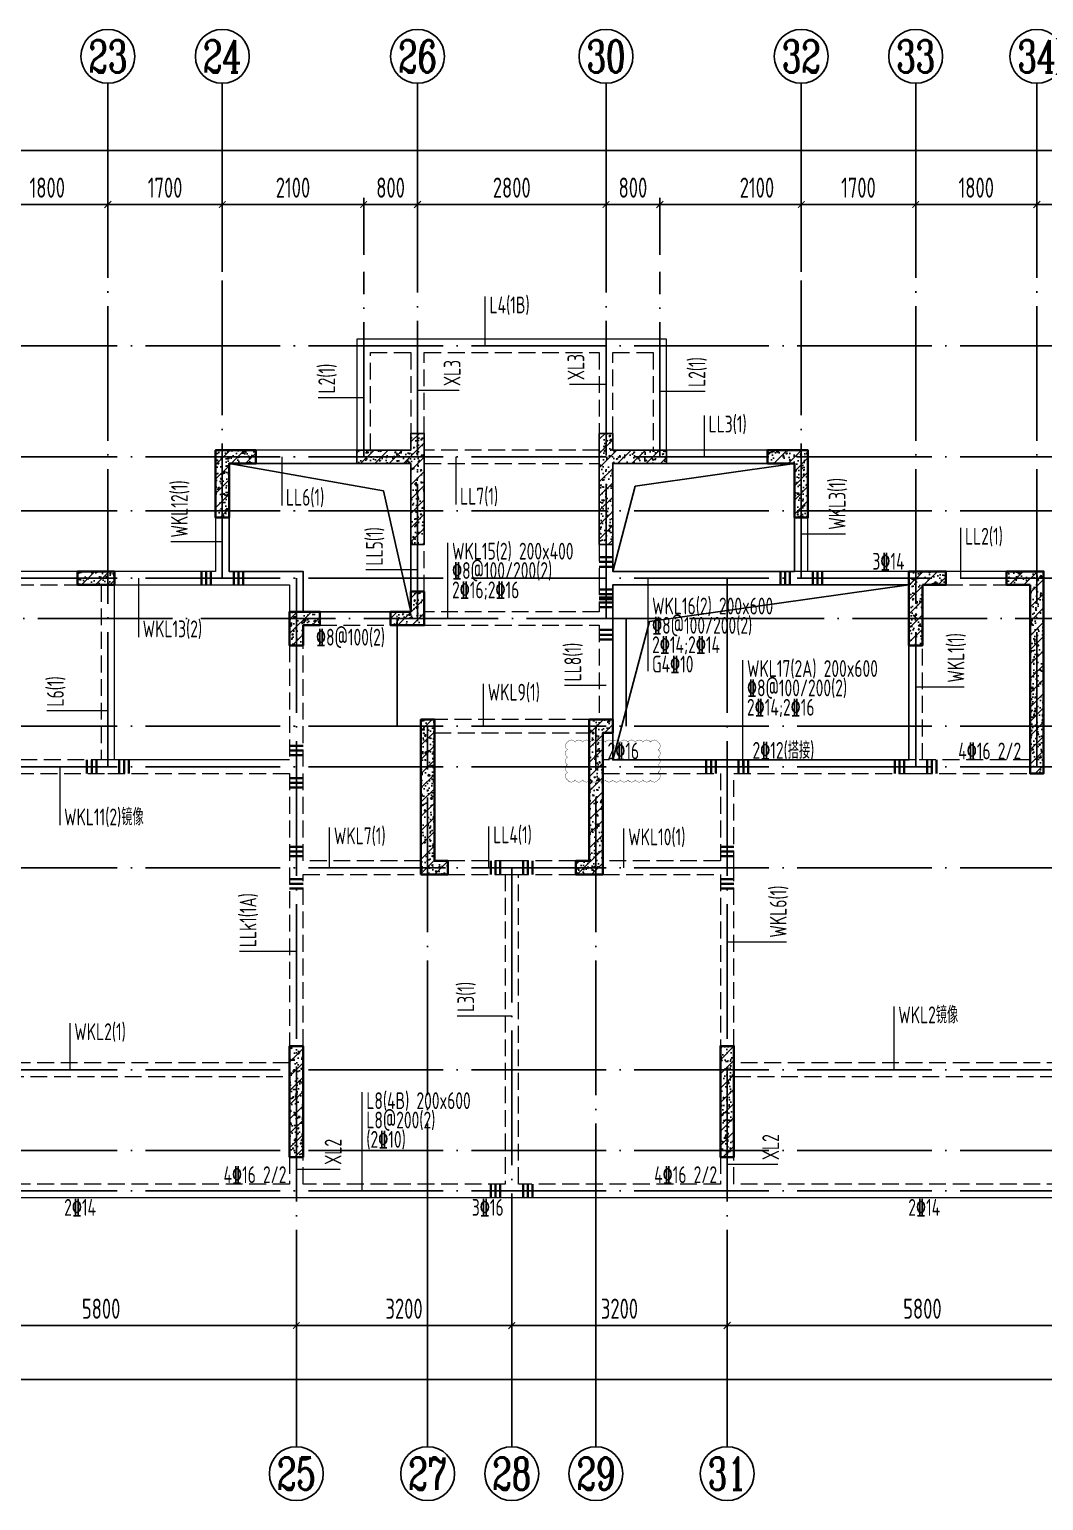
# Model space of a CAD drawing. Extents: x -1058961 to 23600, y -449123 to 2751847.
# Drawn here: x -185282 to -170217, y -331069 to -309219 of the extents above; entities that cross this region are included whole.
import ezdxf
from ezdxf.enums import TextEntityAlignment as Align

# ---------------------------------------------------------------- set-up
doc = ezdxf.new("R2010")
doc.units = 0
doc.header["$LTSCALE"] = 1000
for name, pattern in [('__DASH', [0.35, 0.25, -0.1]), ('DASH', [0.35, 0.25, -0.1]), ('DOTE', [2.42, 2, -0.2, 0.02, -0.2])]:
    doc.linetypes.add(name, pattern=pattern)
doc.layers.get('0').update_dxf_attribs({"linetype": 'CONTINUOUS'})
doc.layers.get('DEFPOINTS').update_dxf_attribs({"linetype": 'CONTINUOUS'})
for name, color, linetype in [('A-AXIS', 1, 'CONTINUOUS'), ('A-DOTE', 10, 'DOTE'), ('AXIS_NUM', 7, 'CONTINUOUS'), ('S-D洞口', 4, 'CONTINUOUS'), ('S-L主梁线', 4, 'DASH'), ('S-L梁编号', 6, 'CONTINUOUS'), ('S-L梁配筋', 7, 'CONTINUOUS'), ('S-Q墙填充', 252, 'CONTINUOUS'), ('S-Q墙实线', 6, 'CONTINUOUS'), ('S-Y一般标注', 3, 'CONTINUOUS'), ('S-Z柱填充', 252, 'CONTINUOUS'), ('S-Z柱实线', 6, 'CONTINUOUS')]:
    doc.layers.add(name, color=color, linetype=linetype)
doc.layers.add('审图修改', color=2, linetype='CONTINUOUS', plot=False)
doc.layers.add('梁附加箍筋', color=1, linetype='CONTINUOUS', lineweight=35)
doc.styles.add('TSSD_Axis', font='complex.shx', dxfattribs={"width": 0.7, "bigfont": 'hztxt.shx'})
doc.styles.add('TSSD_DIMENSION', font='Tssdeng.shx', dxfattribs={"width": 0.7, "bigfont": 'tssdchn.shx'})
doc.styles.add('TSSD_REIN', font='tssdeng.shx', dxfattribs={"width": 0.7, "height": 300, "bigfont": 'tssdchn.shx'})
doc.dimstyles.new('TSSD_100_100', dxfattribs={"dimtxt": 300, "dimasz": 100, "dimexe": 100, "dimexo": 250, "dimgap": 100, "dimtad": 1, "dimdec": 0, "dimzin": 0, "dimdsep": 46, "dimtxsty": 'TSSD_DIMENSION', "dimblk": 'ARCHTICK', "dimcen": 0, "dimdle": 100, "dimclrt": 7, "dimadec": 0, "dimazin": 0, "dimtfac": 1, "dimtdec": 0, "dimtix": 1, "dimtmove": 2, "dimatfit": 3, "dimldrblk": 'ARCHTICK', "dimfxl": 0, "dimtolj": 1, "dimtzin": 0, "dimarcsym": 0})
pattern_1 = [(50, (79242.38, 113232.59), (215.17805, -18.82564), [22.5, -247.5]), (355, (79242.38, 113232.6), (-41.6254, 225.6576), [18, -198]), (100.4514, (79260.31, 113231.02), (173.5528, 206.83186), [19.12206, -210.3426]), (46.1842, (79242.38, 113292.6), (320.1723, -49.6557), [33.75, -371.25]), (96.6356, (79269.06, 113288.45), (280.3988, 292.2354), [28.683, -315.5139]), (351.1842, (79242.38, 113292.6), (280.3986, 292.2356), [27, -297]), (21, (79272.38, 113277.59), (179.0721, -120.78567), [22.5, -247.5]), (326, (79272.38, 113277.6), (72.9946, 217.545), [18, -198]), (71.4514, (79287.3, 113267.52), (252.0668, 96.75915), [19.12206, -210.3426]), (37.5, (79242.38, 113232.59), (3.64796, 99.86816), [0, -195.6, 0, -201, 0, -198.75]), (7.5, (79242.38, 113232.59), (78.92086, 118.32351), [0, -114.6, 0, -191.1, 0, -75.75]), (327.5, (79175.48, 113232.59), (160.14673, -6.76646), [0, -75, 0, -234, 0, -310.5]), (317.5, (79145.48, 113232.59), (174.95585, 30.0315), [0, -97.5, 0, -155.4, 0, -220.5]), (45, (79242.38, 113232.59), (-106.066, 106.066), [])]
pattern_2 = [(50, (73980.54, 281268.66), (215.17805, -18.82564), [22.5, -247.5]), (355, (73980.54, 281268.66), (-41.6254, 225.65764), [18, -198]), (100.4514, (73998.48, 281267.1), (173.55281, 206.83186), [19.12206, -210.34263]), (46.1842, (73980.54, 281328.66), (320.1723, -49.6557), [33.75, -371.25]), (96.6356, (74007.23, 281324.53), (280.3988, 292.23536), [28.6831, -315.5139]), (351.1842, (73980.54, 281328.66), (280.3986, 292.2356), [27, -297]), (21, (74010.54, 281313.66), (179.07212, -120.78567), [22.5, -247.5]), (326, (74010.54, 281313.66), (72.9946, 217.54501), [18, -198]), (71.4514, (74025.47, 281303.6), (252.06679, 96.75915), [19.12206, -210.34263]), (37.5, (73980.544, 281268.66), (3.647957, 99.868156), [0, -195.6, 0, -201, 0, -198.75]), (7.5, (73980.54, 281268.66), (78.92086, 118.323514), [0, -114.6, 0, -191.1, 0, -75.75]), (327.5, (73913.644, 281268.66), (160.14673, -6.766462), [0, -75, 0, -234, 0, -310.5]), (317.5, (73883.64, 281268.66), (174.95585, 30.031495), [0, -97.5, 0, -155.4, 0, -220.5]), (45, (73980.54, 281268.66), (-106.06602, 106.06602), [])]

# ---------------------------------------------------------------- blocks, each defined once
blk = doc.blocks.new('ts_axno')
at = {"color": 0, "linetype": 'ByBlock', "lineweight": -2}
blk.add_circle((0, 0), 0.5, dxfattribs=at)
at = {"color": 0, "linetype": 'ByBlock', "lineweight": -2, "style": 'TSSD_Axis', "width": 0.7}
blk.add_attdef('A', text='', height=0.6, dxfattribs=at).set_placement((0, 0), align=Align.MIDDLE_CENTER)
blk = doc.blocks.new('_ArchTick')
at = {"color": 0, "linetype": 'ByBlock', "const_width": 0.15}
blk.add_lwpolyline([(-0.5, -0.5), (0.5, 0.5)], dxfattribs=at)
blk = doc.blocks.new('*D1075')
at = {"layer": 'DEFPOINTS', "color": 0}
for p in [(36100, 19250), (34300, 18250), (36100, 18250)]:
    blk.add_point(p, dxfattribs=at)
at = {"layer": 'S-Y一般标注', "color": 0, "lineweight": -2}
for p, q in [((34200, 19250), (36200, 19250)), ((34300, 18500), (34300, 19350)), ((36100, 18500), (36100, 19350))]:
    blk.add_line(p, q, dxfattribs=at)
at = {"layer": 'S-Y一般标注', "color": 0, "lineweight": -2, "xscale": 100, "yscale": 100, "zscale": 100, "rotation": 180}
blk.add_blockref('_ArchTick', (34300, 19250), dxfattribs=at)
at = {"layer": 'S-Y一般标注', "color": 0, "lineweight": -2, "xscale": 100, "yscale": 100, "zscale": 100}
blk.add_blockref('_ArchTick', (36100, 19250), dxfattribs=at)
at = {"layer": 'S-Y一般标注', "color": 7, "insert": (35200, 19500), "char_height": 300, "attachment_point": 5, "style": 'TSSD_DIMENSION'}
blk.add_mtext('\\A1;1800', dxfattribs=at)
blk = doc.blocks.new('*D1076')
at = {"layer": 'DEFPOINTS', "color": 0}
for p in [(37800, 19250), (36100, 18250), (37800, 18250)]:
    blk.add_point(p, dxfattribs=at)
at = {"layer": 'S-Y一般标注', "color": 0, "lineweight": -2}
for p, q in [((36000, 19250), (37900, 19250)), ((36100, 18500), (36100, 19350)), ((37800, 18500), (37800, 19350))]:
    blk.add_line(p, q, dxfattribs=at)
at = {"layer": 'S-Y一般标注', "color": 0, "lineweight": -2, "xscale": 100, "yscale": 100, "zscale": 100, "rotation": 180}
blk.add_blockref('_ArchTick', (36100, 19250), dxfattribs=at)
at = {"layer": 'S-Y一般标注', "color": 0, "lineweight": -2, "xscale": 100, "yscale": 100, "zscale": 100}
blk.add_blockref('_ArchTick', (37800, 19250), dxfattribs=at)
at = {"layer": 'S-Y一般标注', "color": 7, "insert": (36950, 19500), "char_height": 300, "attachment_point": 5, "style": 'TSSD_DIMENSION'}
blk.add_mtext('\\A1;1700', dxfattribs=at)
blk = doc.blocks.new('*D1077')
at = {"layer": 'DEFPOINTS', "color": 0}
for p in [(40700, 19250), (39900, 18250), (40700, 18250)]:
    blk.add_point(p, dxfattribs=at)
at = {"layer": 'S-Y一般标注', "color": 0, "lineweight": -2}
for p, q in [((39800, 19250), (40800, 19250)), ((39900, 18500), (39900, 19350)), ((40700, 18500), (40700, 19350))]:
    blk.add_line(p, q, dxfattribs=at)
at = {"layer": 'S-Y一般标注', "color": 0, "lineweight": -2, "xscale": 100, "yscale": 100, "zscale": 100, "rotation": 180}
blk.add_blockref('_ArchTick', (39900, 19250), dxfattribs=at)
at = {"layer": 'S-Y一般标注', "color": 0, "lineweight": -2, "xscale": 100, "yscale": 100, "zscale": 100}
blk.add_blockref('_ArchTick', (40700, 19250), dxfattribs=at)
at = {"layer": 'S-Y一般标注', "color": 7, "insert": (40300, 19500), "char_height": 300, "attachment_point": 5, "style": 'TSSD_DIMENSION'}
blk.add_mtext('\\A1;800', dxfattribs=at)
blk = doc.blocks.new('*D1078')
at = {"layer": 'DEFPOINTS', "color": 0}
for p in [(43500, 19250), (40700, 18250), (43500, 18250)]:
    blk.add_point(p, dxfattribs=at)
at = {"layer": 'S-Y一般标注', "color": 0, "lineweight": -2}
for p, q in [((40600, 19250), (43600, 19250)), ((40700, 18500), (40700, 19350)), ((43500, 18500), (43500, 19350))]:
    blk.add_line(p, q, dxfattribs=at)
at = {"layer": 'S-Y一般标注', "color": 0, "lineweight": -2, "xscale": 100, "yscale": 100, "zscale": 100, "rotation": 180}
blk.add_blockref('_ArchTick', (40700, 19250), dxfattribs=at)
at = {"layer": 'S-Y一般标注', "color": 0, "lineweight": -2, "xscale": 100, "yscale": 100, "zscale": 100}
blk.add_blockref('_ArchTick', (43500, 19250), dxfattribs=at)
at = {"layer": 'S-Y一般标注', "color": 7, "insert": (42100, 19500), "char_height": 300, "attachment_point": 5, "style": 'TSSD_DIMENSION'}
blk.add_mtext('\\A1;2800', dxfattribs=at)
blk = doc.blocks.new('*D1079')
at = {"layer": 'DEFPOINTS', "color": 0}
for p in [(46400, 19250), (44300, 18250), (46400, 18250)]:
    blk.add_point(p, dxfattribs=at)
at = {"layer": 'S-Y一般标注', "color": 0, "lineweight": -2}
for p, q in [((44200, 19250), (46500, 19250)), ((44300, 18500), (44300, 19350)), ((46400, 18500), (46400, 19350))]:
    blk.add_line(p, q, dxfattribs=at)
at = {"layer": 'S-Y一般标注', "color": 0, "lineweight": -2, "xscale": 100, "yscale": 100, "zscale": 100, "rotation": 180}
blk.add_blockref('_ArchTick', (44300, 19250), dxfattribs=at)
at = {"layer": 'S-Y一般标注', "color": 0, "lineweight": -2, "xscale": 100, "yscale": 100, "zscale": 100}
blk.add_blockref('_ArchTick', (46400, 19250), dxfattribs=at)
at = {"layer": 'S-Y一般标注', "color": 7, "insert": (45742, 19500), "char_height": 300, "attachment_point": 5, "style": 'TSSD_DIMENSION'}
blk.add_mtext('\\A1;2100', dxfattribs=at)
blk = doc.blocks.new('*D1080')
at = {"layer": 'DEFPOINTS', "color": 0}
for p in [(48100, 19250), (46400, 18250), (48100, 18250)]:
    blk.add_point(p, dxfattribs=at)
at = {"layer": 'S-Y一般标注', "color": 0, "lineweight": -2}
for p, q in [((46300, 19250), (48200, 19250)), ((46400, 18500), (46400, 19350)), ((48100, 18500), (48100, 19350))]:
    blk.add_line(p, q, dxfattribs=at)
at = {"layer": 'S-Y一般标注', "color": 0, "lineweight": -2, "xscale": 100, "yscale": 100, "zscale": 100, "rotation": 180}
blk.add_blockref('_ArchTick', (46400, 19250), dxfattribs=at)
at = {"layer": 'S-Y一般标注', "color": 0, "lineweight": -2, "xscale": 100, "yscale": 100, "zscale": 100}
blk.add_blockref('_ArchTick', (48100, 19250), dxfattribs=at)
at = {"layer": 'S-Y一般标注', "color": 7, "insert": (47250, 19500), "char_height": 300, "attachment_point": 5, "style": 'TSSD_DIMENSION'}
blk.add_mtext('\\A1;1700', dxfattribs=at)
blk = doc.blocks.new('*D1081')
at = {"layer": 'DEFPOINTS', "color": 0}
for p in [(49900, 19250), (48100, 18250), (49900, 18250)]:
    blk.add_point(p, dxfattribs=at)
at = {"layer": 'S-Y一般标注', "color": 0, "lineweight": -2}
for p, q in [((48000, 19250), (50000, 19250)), ((48100, 18500), (48100, 19350)), ((49900, 18500), (49900, 19350))]:
    blk.add_line(p, q, dxfattribs=at)
at = {"layer": 'S-Y一般标注', "color": 0, "lineweight": -2, "xscale": 100, "yscale": 100, "zscale": 100, "rotation": 180}
blk.add_blockref('_ArchTick', (48100, 19250), dxfattribs=at)
at = {"layer": 'S-Y一般标注', "color": 0, "lineweight": -2, "xscale": 100, "yscale": 100, "zscale": 100}
blk.add_blockref('_ArchTick', (49900, 19250), dxfattribs=at)
at = {"layer": 'S-Y一般标注', "color": 7, "insert": (49000, 19500), "char_height": 300, "attachment_point": 5, "style": 'TSSD_DIMENSION'}
blk.add_mtext('\\A1;1800', dxfattribs=at)
blk = doc.blocks.new('*D1082')
at = {"layer": 'DEFPOINTS', "color": 0}
for p in [(52800, 19250), (49900, 18250), (52800, 18250)]:
    blk.add_point(p, dxfattribs=at)
at = {"layer": 'S-Y一般标注', "color": 0, "lineweight": -2}
for p, q in [((49800, 19250), (52900, 19250)), ((49900, 18500), (49900, 19350)), ((52800, 18500), (52800, 19350))]:
    blk.add_line(p, q, dxfattribs=at)
at = {"layer": 'S-Y一般标注', "color": 0, "lineweight": -2, "xscale": 100, "yscale": 100, "zscale": 100, "rotation": 180}
blk.add_blockref('_ArchTick', (49900, 19250), dxfattribs=at)
at = {"layer": 'S-Y一般标注', "color": 0, "lineweight": -2, "xscale": 100, "yscale": 100, "zscale": 100}
blk.add_blockref('_ArchTick', (52800, 19250), dxfattribs=at)
at = {"layer": 'S-Y一般标注', "color": 7, "insert": (51350, 19500), "char_height": 300, "attachment_point": 5, "style": 'TSSD_DIMENSION'}
blk.add_mtext('\\A1;2900', dxfattribs=at)
blk = doc.blocks.new('*D1084')
at = {"layer": 'DEFPOINTS', "color": 0}
for p in [(54600, 20050), (4600, 18250), (54600, 18250)]:
    blk.add_point(p, dxfattribs=at)
at = {"layer": 'S-Y一般标注', "color": 0, "lineweight": -2}
for p, q in [((4600, 18500), (4600, 20150)), ((54600, 18500), (54600, 20150)), ((4500, 20050), (54700, 20050))]:
    blk.add_line(p, q, dxfattribs=at)
at = {"layer": 'S-Y一般标注', "color": 0, "lineweight": -2, "xscale": 100, "yscale": 100, "zscale": 100, "rotation": 180}
blk.add_blockref('_ArchTick', (4600, 20050), dxfattribs=at)
at = {"layer": 'S-Y一般标注', "color": 0, "lineweight": -2, "xscale": 100, "yscale": 100, "zscale": 100}
blk.add_blockref('_ArchTick', (54600, 20050), dxfattribs=at)
at = {"layer": 'S-Y一般标注', "color": 7, "insert": (29600, 20300), "char_height": 300, "attachment_point": 5, "style": 'TSSD_DIMENSION'}
blk.add_mtext('\\A1;50000', dxfattribs=at)
blk = doc.blocks.new('*D1097')
at = {"layer": 'DEFPOINTS', "color": 0}
for p in [(39900, 19250), (37800, 18250), (39900, 18250)]:
    blk.add_point(p, dxfattribs=at)
at = {"layer": 'S-Y一般标注', "color": 0, "lineweight": -2}
for p, q in [((37700, 19250), (40000, 19250)), ((37800, 18500), (37800, 19350)), ((39900, 18500), (39900, 19350))]:
    blk.add_line(p, q, dxfattribs=at)
at = {"layer": 'S-Y一般标注', "color": 0, "lineweight": -2, "xscale": 100, "yscale": 100, "zscale": 100, "rotation": 180}
blk.add_blockref('_ArchTick', (37800, 19250), dxfattribs=at)
at = {"layer": 'S-Y一般标注', "color": 0, "lineweight": -2, "xscale": 100, "yscale": 100, "zscale": 100}
blk.add_blockref('_ArchTick', (39900, 19250), dxfattribs=at)
at = {"layer": 'S-Y一般标注', "color": 7, "insert": (38850, 19500), "char_height": 300, "attachment_point": 5, "style": 'TSSD_DIMENSION'}
blk.add_mtext('\\A1;2100', dxfattribs=at)
blk = doc.blocks.new('*D1098')
at = {"layer": 'DEFPOINTS', "color": 0}
for p in [(44300, 19250), (43500, 18250), (44300, 18250)]:
    blk.add_point(p, dxfattribs=at)
at = {"layer": 'S-Y一般标注', "color": 0, "lineweight": -2}
for p, q in [((43400, 19250), (44400, 19250)), ((43500, 18500), (43500, 19350)), ((44300, 18500), (44300, 19350))]:
    blk.add_line(p, q, dxfattribs=at)
at = {"layer": 'S-Y一般标注', "color": 0, "lineweight": -2, "xscale": 100, "yscale": 100, "zscale": 100, "rotation": 180}
blk.add_blockref('_ArchTick', (43500, 19250), dxfattribs=at)
at = {"layer": 'S-Y一般标注', "color": 0, "lineweight": -2, "xscale": 100, "yscale": 100, "zscale": 100}
blk.add_blockref('_ArchTick', (44300, 19250), dxfattribs=at)
at = {"layer": 'S-Y一般标注', "color": 7, "insert": (43900, 19500), "char_height": 300, "attachment_point": 5, "style": 'TSSD_DIMENSION'}
blk.add_mtext('\\A1;800', dxfattribs=at)
blk = doc.blocks.new('*D1103')
at = {"layer": 'DEFPOINTS', "color": 0}
for p in [(33100, 3600), (38900, 3600), (38900, 2600)]:
    blk.add_point(p, dxfattribs=at)
at = {"layer": 'S-Y一般标注', "color": 0, "lineweight": -2}
for p, q in [((33100, 3350), (33100, 2500)), ((38900, 3350), (38900, 2500)), ((33000, 2600), (39000, 2600))]:
    blk.add_line(p, q, dxfattribs=at)
at = {"layer": 'S-Y一般标注', "color": 0, "lineweight": -2, "xscale": 100, "yscale": 100, "zscale": 100, "rotation": 180}
blk.add_blockref('_ArchTick', (33100, 2600), dxfattribs=at)
at = {"layer": 'S-Y一般标注', "color": 0, "lineweight": -2, "xscale": 100, "yscale": 100, "zscale": 100}
blk.add_blockref('_ArchTick', (38900, 2600), dxfattribs=at)
at = {"layer": 'S-Y一般标注', "color": 7, "insert": (36000, 2850), "char_height": 300, "attachment_point": 5, "style": 'TSSD_DIMENSION'}
blk.add_mtext('\\A1;5800', dxfattribs=at)
blk = doc.blocks.new('*D1104')
at = {"layer": 'DEFPOINTS', "color": 0}
for p in [(42100, 3600), (45300, 3600), (45300, 2600)]:
    blk.add_point(p, dxfattribs=at)
at = {"layer": 'S-Y一般标注', "color": 0, "lineweight": -2}
for p, q in [((42100, 3350), (42100, 2500)), ((45300, 3350), (45300, 2500)), ((42000, 2600), (45400, 2600))]:
    blk.add_line(p, q, dxfattribs=at)
at = {"layer": 'S-Y一般标注', "color": 0, "lineweight": -2, "xscale": 100, "yscale": 100, "zscale": 100, "rotation": 180}
blk.add_blockref('_ArchTick', (42100, 2600), dxfattribs=at)
at = {"layer": 'S-Y一般标注', "color": 0, "lineweight": -2, "xscale": 100, "yscale": 100, "zscale": 100}
blk.add_blockref('_ArchTick', (45300, 2600), dxfattribs=at)
at = {"layer": 'S-Y一般标注', "color": 7, "insert": (43700, 2850), "char_height": 300, "attachment_point": 5, "style": 'TSSD_DIMENSION'}
blk.add_mtext('\\A1;3200', dxfattribs=at)
blk = doc.blocks.new('*D1105')
at = {"layer": 'DEFPOINTS', "color": 0}
for p in [(45300, 3600), (51100, 3600), (51100, 2600)]:
    blk.add_point(p, dxfattribs=at)
at = {"layer": 'S-Y一般标注', "color": 0, "lineweight": -2}
for p, q in [((45300, 3350), (45300, 2500)), ((51100, 3350), (51100, 2500)), ((45200, 2600), (51200, 2600))]:
    blk.add_line(p, q, dxfattribs=at)
at = {"layer": 'S-Y一般标注', "color": 0, "lineweight": -2, "xscale": 100, "yscale": 100, "zscale": 100, "rotation": 180}
blk.add_blockref('_ArchTick', (45300, 2600), dxfattribs=at)
at = {"layer": 'S-Y一般标注', "color": 0, "lineweight": -2, "xscale": 100, "yscale": 100, "zscale": 100}
blk.add_blockref('_ArchTick', (51100, 2600), dxfattribs=at)
at = {"layer": 'S-Y一般标注', "color": 7, "insert": (48200, 2850), "char_height": 300, "attachment_point": 5, "style": 'TSSD_DIMENSION'}
blk.add_mtext('\\A1;5800', dxfattribs=at)
blk = doc.blocks.new('*D1107')
at = {"layer": 'DEFPOINTS', "color": 0}
for p in [(4600, 3600), (54600, 3600), (54600, 1800)]:
    blk.add_point(p, dxfattribs=at)
at = {"layer": 'S-Y一般标注', "color": 0, "lineweight": -2}
for p, q in [((4600, 3350), (4600, 1700)), ((54600, 3350), (54600, 1700)), ((4500, 1800), (54700, 1800))]:
    blk.add_line(p, q, dxfattribs=at)
at = {"layer": 'S-Y一般标注', "color": 0, "lineweight": -2, "xscale": 100, "yscale": 100, "zscale": 100, "rotation": 180}
blk.add_blockref('_ArchTick', (4600, 1800), dxfattribs=at)
at = {"layer": 'S-Y一般标注', "color": 0, "lineweight": -2, "xscale": 100, "yscale": 100, "zscale": 100}
blk.add_blockref('_ArchTick', (54600, 1800), dxfattribs=at)
at = {"layer": 'S-Y一般标注', "color": 7, "insert": (29600, 2050), "char_height": 300, "attachment_point": 5, "style": 'TSSD_DIMENSION'}
blk.add_mtext('\\A1;50000', dxfattribs=at)
blk = doc.blocks.new('*D1111')
at = {"layer": 'DEFPOINTS', "color": 0}
for p in [(38900, 3600), (42100, 3600), (42100, 2600)]:
    blk.add_point(p, dxfattribs=at)
at = {"layer": 'S-Y一般标注', "color": 0, "lineweight": -2}
for p, q in [((38900, 3350), (38900, 2500)), ((42100, 3350), (42100, 2500)), ((38800, 2600), (42200, 2600))]:
    blk.add_line(p, q, dxfattribs=at)
at = {"layer": 'S-Y一般标注', "color": 0, "lineweight": -2, "xscale": 100, "yscale": 100, "zscale": 100, "rotation": 180}
blk.add_blockref('_ArchTick', (38900, 2600), dxfattribs=at)
at = {"layer": 'S-Y一般标注', "color": 0, "lineweight": -2, "xscale": 100, "yscale": 100, "zscale": 100}
blk.add_blockref('_ArchTick', (42100, 2600), dxfattribs=at)
at = {"layer": 'S-Y一般标注', "color": 7, "insert": (40500, 2850), "char_height": 300, "attachment_point": 5, "style": 'TSSD_DIMENSION'}
blk.add_mtext('\\A1;3200', dxfattribs=at)
blk = doc.blocks.new('20210807.15294921')
at = {"layer": 'S-Q墙填充'}
h = blk.add_hatch(dxfattribs=at)
h.set_pattern_fill('ARMORED', color=252, scale=30, style=0)
h.set_pattern_definition(pattern_2)
h.paths.add_polyline_path([(94516, 67840), (94516, 68190), (94316, 68190), (94316, 67940), (93516, 67940), (93516, 67740), (94316, 67740), (94316, 66540), (94516, 66540)])
h = blk.add_hatch(dxfattribs=at)
h.set_pattern_fill('ARMORED', color=252, scale=30, style=0)
h.set_pattern_definition(pattern_2)
h.paths.add_polyline_path([(97116, 67840), (97116, 66540), (97316, 66540), (97316, 67740), (98115, 67740), (98115, 67940), (97316, 67940), (97316, 68190), (97116, 68190)])
h = blk.add_hatch(dxfattribs=at)
h.set_pattern_fill('ARMORED', color=252, scale=30, style=0)
h.set_pattern_definition(pattern_1)
h.paths.add_polyline_path([(91416, 67940), (92016, 67940), (92016, 67740), (91616, 67740), (91616, 66940), (91416, 66940)])
h = blk.add_hatch(dxfattribs=at)
h.set_pattern_fill('ARMORED', color=252, scale=30, style=0)
h.set_pattern_definition(pattern_1)
h.paths.add_polyline_path([(100016, 66940), (100016, 67740), (99616, 67740), (99616, 67940), (100216, 67940), (100216, 66940)])
h = blk.add_hatch(dxfattribs=at)
h.set_pattern_fill('ARMORED', color=252, scale=30, style=0)
h.set_pattern_definition(pattern_1)
h.paths.add_polyline_path([(101916, 65940), (101916, 65040), (101716, 65040), (101716, 66140), (102266, 66140), (102266, 65940)])
h = blk.add_hatch(dxfattribs=at)
h.set_pattern_fill('ARMORED', color=252, scale=30, style=0)
h.set_pattern_definition(pattern_1)
h.paths.add_polyline_path([(103516, 65940), (103166, 65940), (103166, 66140), (103716, 66140), (103716, 63140), (103516, 63140)])
h = blk.add_hatch(dxfattribs=at)
h.set_pattern_fill('ARMORED', color=252, scale=30, style=0)
h.set_pattern_definition(pattern_1)
h.paths.add_polyline_path([(94466, 61640), (94466, 62790), (94466, 63240), (94466, 63940), (94666, 63940), (94666, 63240), (94666, 62790), (94666, 61840), (94866, 61840), (94866, 61640)])
h = blk.add_hatch(dxfattribs=at)
h.set_pattern_fill('ARMORED', color=252, scale=30, style=0)
h.set_pattern_definition(pattern_1)
h.paths.add_polyline_path([(96966, 63940), (97316, 63940), (97316, 63740), (97166, 63740), (97166, 63240), (97166, 62790), (97166, 61640), (96766, 61640), (96766, 61840), (96966, 61840), (96966, 62790), (96966, 63240)])
h = blk.add_hatch(dxfattribs=at)
h.set_pattern_fill('ARMORED', color=252, scale=30, style=0)
h.set_pattern_definition(pattern_1)
edge = h.paths.add_edge_path()
edge.add_line((92716, 59090), (92716, 57440))
edge.add_line((92716, 57440), (92516, 57440))
edge.add_line((92516, 57440), (92516, 59090))
h = blk.add_hatch(dxfattribs=at)
h.set_pattern_fill('ARMORED', color=252, scale=30, style=0)
h.set_pattern_definition(pattern_1)
edge = h.paths.add_edge_path()
edge.add_line((99116, 58740), (99116, 57440))
edge.add_line((99116, 57440), (98916, 57440))
edge.add_line((98916, 57440), (98916, 58740))
edge.add_line((98916, 58740), (98916, 59090))
edge.add_line((98916, 59090), (99116, 59090))
edge.add_line((99116, 59090), (99116, 58740))
at = {"layer": 'S-Z柱填充'}
h = blk.add_hatch(dxfattribs=at)
h.set_pattern_fill('ARMORED', color=252, scale=30, style=0)
h.set_pattern_definition(pattern_1)
h.paths.add_polyline_path([(89916, 66140), (89366, 66140), (89366, 65940), (89916, 65940)])
h = blk.add_hatch(dxfattribs=at)
h.set_pattern_fill('ARMORED', color=252, scale=30, style=0)
h.set_pattern_definition(pattern_1)
h.paths.add_polyline_path([(94516, 65840), (94316, 65840), (94316, 65540), (94016, 65540), (94016, 65340), (94516, 65340)])
h = blk.add_hatch(dxfattribs=at)
h.set_pattern_fill('ARMORED', color=252, scale=30, style=0)
h.set_pattern_definition(pattern_1)
h.paths.add_polyline_path([(92716, 65340), (92966, 65340), (92966, 65540), (92516, 65540), (92516, 65040), (92716, 65040)])
at = {"layer": 'S-D洞口', "color": 5}
for points in [[(91616, 67740), (94316, 67740), (94316, 65540), (93912, 67335), (91616, 67740), (91616, 66140), (92716, 66140), (92716, 65540), (94316, 65540)], [(97316, 66140), (100016, 66140), (100016, 67740), (97316, 67740), (97316, 66140), (97651, 67405), (100016, 67740)], [(97316, 63340), (101716, 63340), (101716, 65940), (97316, 65940), (97316, 63340), (97860, 65395), (101716, 65940)]]:
    blk.add_lwpolyline(points, dxfattribs=at)
at = {"layer": 'S-L主梁线', "linetype": 'ByBlock', "lineweight": 18}
for p, q in [((93516, 69590), (93516, 67940)), ((94416, 69590), (93516, 69590)), ((97216, 69590), (94416, 69590)), ((98116, 69590), (97216, 69590)), ((98116, 67940), (98116, 69590)), ((93516, 67940), (92016, 67940)), ((99616, 67940), (98115, 67940)), ((98115, 67740), (99616, 67740)), ((91416, 66940), (91416, 66140)), ((91616, 66140), (91616, 66940)), ((100016, 66940), (100016, 66140)), ((100216, 66140), (100216, 66940)), ((89366, 66140), (88466, 66140)), ((91416, 66140), (89916, 66140)), ((92716, 66140), (91616, 66140)), ((92716, 65540), (92716, 66140)), ((101716, 66140), (100116, 66140)), ((103166, 66140), (102266, 66140)), ((89916, 63340), (89916, 65940)), ((89916, 65940), (91516, 65940)), ((91516, 65940), (92516, 65940)), ((92516, 65940), (92516, 65540)), ((92516, 63340), (89816, 63340)), ((86066, 56840), (92616, 56840)), ((92616, 56840), (95816, 56840)), ((95816, 56840), (99016, 56840)), ((99016, 56840), (104816, 56840))]:
    blk.add_line(p, q, dxfattribs=at)
at = {"layer": 'S-L主梁线', "linetype": '__DASH', "lineweight": 18}
for p, q in [((93716, 69390), (94316, 69390)), ((93716, 67940), (93716, 69390)), ((94316, 69390), (94316, 68190)), ((94516, 69390), (97116, 69390)), ((94516, 68190), (94516, 69390)), ((97116, 69390), (97116, 68190)), ((97316, 69390), (97916, 69390)), ((97316, 68190), (97316, 69390)), ((97916, 69390), (97916, 67940)), ((92016, 67740), (93516, 67740)), ((97116, 67940), (94516, 67940)), ((94516, 67740), (97116, 67740)), ((94316, 66540), (94316, 65840)), ((94516, 65840), (94516, 66540)), ((97116, 66540), (97116, 66040)), ((97316, 66140), (97316, 66540)), ((97116, 66040), (97116, 65540)), ((100116, 66140), (97316, 66140)), ((88466, 65940), (89366, 65940)), ((89716, 65940), (89716, 63340)), ((97316, 65440), (97316, 65940)), ((97316, 65940), (100116, 65940)), ((100116, 65940), (101716, 65940)), ((102266, 65940), (103166, 65940)), ((94016, 65540), (92966, 65540)), ((92966, 65340), (94016, 65340)), ((97116, 65540), (94516, 65540)), ((94516, 65340), (97116, 65340)), ((97116, 65340), (97116, 63940)), ((97316, 63940), (97316, 65440)), ((92516, 65041), (92516, 63340)), ((92716, 63240), (92716, 65041)), ((101716, 65040), (101716, 63340)), ((101916, 63340), (101916, 65040)), ((96966, 63940), (94666, 63940)), ((94666, 63740), (96966, 63740)), ((89816, 63340), (88116, 63340)), ((92716, 61840), (92716, 63240)), ((99016, 63340), (97166, 63340)), ((101816, 63340), (99016, 63340)), ((103516, 63340), (101816, 63340)), ((88116, 63140), (89816, 63140)), ((89816, 63140), (92516, 63140)), ((92516, 63140), (92516, 61740)), ((97166, 63140), (98916, 63140)), ((98916, 63140), (98916, 61840)), ((99116, 63140), (101816, 63140)), ((99116, 61740), (99116, 63140)), ((101816, 63140), (103516, 63140)), ((94466, 61840), (92716, 61840)), ((95816, 61840), (94866, 61840)), ((96766, 61840), (95816, 61840)), ((98916, 61840), (97166, 61840)), ((92516, 61740), (92516, 59090)), ((92716, 59090), (92716, 61640)), ((92716, 61640), (94466, 61640)), ((94866, 61640), (95816, 61640)), ((95716, 61640), (95716, 57040)), ((95816, 61640), (96766, 61640)), ((95916, 57040), (95916, 61640)), ((97166, 61640), (98916, 61640)), ((98916, 61640), (98916, 59090)), ((99116, 59090), (99116, 61740)), ((92516, 58840), (86916, 58840)), ((104716, 58840), (99116, 58840)), ((86916, 58640), (92516, 58640)), ((99116, 58640), (104716, 58640)), ((92516, 57440), (92516, 57040)), ((92716, 57040), (92716, 57440)), ((98916, 57440), (98916, 57040)), ((99116, 57040), (99116, 57440)), ((92516, 57040), (86266, 57040)), ((95716, 57040), (92716, 57040)), ((98916, 57040), (95916, 57040)), ((104716, 57040), (99116, 57040))]:
    blk.add_line(p, q, dxfattribs=at)
at = {"layer": 'S-Q墙实线'}
blk.add_lwpolyline([(94516, 67840), (94516, 68190), (94316, 68190), (94316, 67940), (93516, 67940), (93516, 67740), (94316, 67740), (94316, 66540), (94516, 66540), (94516, 67840)], dxfattribs=at)
blk.add_lwpolyline([(97116, 67840), (97116, 66540), (97316, 66540), (97316, 67740), (98115, 67740), (98115, 67940), (97316, 67940), (97316, 68190), (97116, 68190)], close=True, dxfattribs=at)
at = {"layer": 'S-Q墙实线', "lineweight": 35}
for points in [[(91416, 67940), (92016, 67940), (92016, 67740), (91616, 67740), (91616, 66940), (91416, 66940)], [(100016, 66940), (100016, 67740), (99616, 67740), (99616, 67940), (100216, 67940), (100216, 66940)], [(101916, 65940), (101916, 65040), (101716, 65040), (101716, 66140), (102266, 66140), (102266, 65940)], [(103516, 65940), (103166, 65940), (103166, 66140), (103716, 66140), (103716, 63140), (103516, 63140)], [(94466, 61640), (94466, 62790), (94466, 63240), (94466, 63940), (94666, 63940), (94666, 63240), (94666, 62790), (94666, 61840), (94866, 61840), (94866, 61640)], [(96966, 63940), (97316, 63940), (97316, 63740), (97166, 63740), (97166, 63240), (97166, 62790), (97166, 61640), (96766, 61640), (96766, 61840), (96966, 61840), (96966, 62790), (96966, 63240)]]:
    blk.add_lwpolyline(points, close=True, dxfattribs=at)
for points in [[(92516, 58740), (92516, 59090), (92716, 59090), (92716, 58740)], [(98916, 58740), (98916, 59090), (99116, 59090), (99116, 58740)], [(92716, 58740), (92716, 57440), (92516, 57440), (92516, 58740)], [(99116, 58740), (99116, 57440), (98916, 57440), (98916, 58740)]]:
    blk.add_lwpolyline(points, dxfattribs=at)
at = {"layer": 'S-Z柱实线', "lineweight": 35}
for points in [[(89916, 66140), (89366, 66140), (89366, 65940), (89916, 65940)], [(94516, 65840), (94316, 65840), (94316, 65540), (94016, 65540), (94016, 65340), (94516, 65340)], [(92716, 65340), (92966, 65340), (92966, 65540), (92516, 65540), (92516, 65040), (92716, 65040)]]:
    blk.add_lwpolyline(points, close=True, dxfattribs=at)
blk = doc.blocks.new('20210726.16395156')
at = {"layer": 'A-AXIS'}
for p, q in [((36100, 18249.9), (36100, 21049.9)), ((37800, 18249.9), (37800, 21049.9)), ((40700, 18249.9), (40700, 21049.9)), ((43500, 18249.9), (43500, 21049.9)), ((46400, 18249.9), (46400, 21049.9)), ((48100, 18249.9), (48100, 21049.9)), ((49900, 18249.9), (49900, 21049.9)), ((38900, 3600.1), (38900, 800.1)), ((40850, 3600.2), (40850, 800.2)), ((42100, 3600), (42100, 800)), ((43350, 3600.3), (43350, 800.3)), ((45300, 3600), (45300, 800))]:
    blk.add_line(p, q, dxfattribs=at)
at = {"layer": 'A-DOTE'}
for p, q in [((36100, 10900), (36100, 18249.9)), ((37800, 13700), (37800, 18249.9)), ((39900, 15500), (39900, 18249.9)), ((40700, 13100.3), (40700, 18249.9)), ((43500, 13100.3), (43500, 18249.9)), ((44300, 15500), (44300, 18249.9)), ((46400, 13700), (46400, 18249.9)), ((48100, 10900), (48100, 18249.9)), ((49900, 10900), (49900, 18249.9)), ((55600, 17150), (3600, 17150)), ((55600, 15500), (3600, 15500)), ((55600, 14700), (3600, 14700)), ((55600, 13700), (3600, 13700)), ((38900.2, 13700), (38900, 3600)), ((45299.8, 13700), (45300, 3600)), ((3600, 13100.3), (55600, 13100.3)), ((40400, 11500), (40400, 13100)), ((43800, 11500), (43800, 13100)), ((55600, 11500), (3600, 11500)), ((40850, 3600.2), (40850, 11500)), ((43350, 3600.2), (43350, 11500)), ((55600, 10900), (3600, 10900)), ((55600, 9400), (3600, 9400)), ((42100, 9400), (42100, 3600)), ((55600, 6400), (3600, 6400)), ((55600, 5200), (3600, 5200)), ((55600, 4600), (3600, 4600))]:
    blk.add_line(p, q, dxfattribs=at)
at = {"layer": 'A-AXIS'}
ref = blk.add_blockref('ts_axno', (36100, 21449.9), dxfattribs=dict(at, xscale=800, yscale=800, zscale=800))
ref.add_attrib('15', '23', dxfattribs={"layer": 'AXIS_NUM', "height": 480, "style": 'TSSD_Axis', "width": 0.7}).set_placement((36100, 21449.9), align=Align.MIDDLE_CENTER)
ref = blk.add_blockref('ts_axno', (37800, 21449.9), dxfattribs=dict(at, xscale=800, yscale=800, zscale=800))
ref.add_attrib('16', '24', dxfattribs={"layer": 'AXIS_NUM', "height": 480, "style": 'TSSD_Axis', "width": 0.7}).set_placement((37800, 21449.9), align=Align.MIDDLE_CENTER)
ref = blk.add_blockref('ts_axno', (40700, 21449.9), dxfattribs=dict(at, xscale=800, yscale=800, zscale=800))
ref.add_attrib('17', '26', dxfattribs={"layer": 'AXIS_NUM', "height": 480, "style": 'TSSD_Axis', "width": 0.7}).set_placement((40700, 21449.9), align=Align.MIDDLE_CENTER)
ref = blk.add_blockref('ts_axno', (43500, 21449.9), dxfattribs=dict(at, xscale=800, yscale=800, zscale=800))
ref.add_attrib('18', '30', dxfattribs={"layer": 'AXIS_NUM', "height": 480, "style": 'TSSD_Axis', "width": 0.7}).set_placement((43500, 21449.9), align=Align.MIDDLE_CENTER)
ref = blk.add_blockref('ts_axno', (46400, 21449.9), dxfattribs=dict(at, xscale=800, yscale=800, zscale=800))
ref.add_attrib('19', '32', dxfattribs={"layer": 'AXIS_NUM', "height": 480, "style": 'TSSD_Axis', "width": 0.7}).set_placement((46400, 21449.9), align=Align.MIDDLE_CENTER)
ref = blk.add_blockref('ts_axno', (48100, 21449.9), dxfattribs=dict(at, xscale=800, yscale=800, zscale=800))
ref.add_attrib('20', '33', dxfattribs={"layer": 'AXIS_NUM', "height": 480, "style": 'TSSD_Axis', "width": 0.7}).set_placement((48100, 21449.9), align=Align.MIDDLE_CENTER)
ref = blk.add_blockref('ts_axno', (49900, 21449.9), dxfattribs=dict(at, xscale=800, yscale=800, zscale=800))
ref.add_attrib('21', '34', dxfattribs={"layer": 'AXIS_NUM', "height": 480, "style": 'TSSD_Axis', "width": 0.7}).set_placement((49900, 21449.9), align=Align.MIDDLE_CENTER)
ref = blk.add_blockref('ts_axno', (38900, 400.1), dxfattribs=dict(at, xscale=-800, yscale=800, zscale=800, rotation=180))
ref.add_attrib('17', '25', dxfattribs={"layer": 'AXIS_NUM', "height": 480, "style": 'TSSD_Axis', "width": 0.7}).set_placement((38900, 400.1), align=Align.MIDDLE_CENTER)
ref = blk.add_blockref('ts_axno', (40850, 400.2), dxfattribs=dict(at, xscale=-800, yscale=800, zscale=800, rotation=180))
ref.add_attrib('5', '27', dxfattribs={"layer": 'AXIS_NUM', "height": 480, "style": 'TSSD_Axis', "width": 0.7}).set_placement((40850, 400.2), align=Align.MIDDLE_CENTER)
ref = blk.add_blockref('ts_axno', (42100, 400), dxfattribs=dict(at, xscale=-800, yscale=800, zscale=800, rotation=180))
ref.add_attrib('19', '28', dxfattribs={"layer": 'AXIS_NUM', "height": 480, "style": 'TSSD_Axis', "width": 0.7}).set_placement((42100, 400), align=Align.MIDDLE_CENTER)
ref = blk.add_blockref('ts_axno', (43350, 400.3), dxfattribs=dict(at, xscale=-800, yscale=800, zscale=800, rotation=180))
ref.add_attrib('5', '29', dxfattribs={"layer": 'AXIS_NUM', "height": 480, "style": 'TSSD_Axis', "width": 0.7}).set_placement((43350, 400.3), align=Align.MIDDLE_CENTER)
ref = blk.add_blockref('ts_axno', (45300, 400), dxfattribs=dict(at, xscale=-800, yscale=800, zscale=800, rotation=180))
ref.add_attrib('19', '31', dxfattribs={"layer": 'AXIS_NUM', "height": 480, "style": 'TSSD_Axis', "width": 0.7}).set_placement((45300, 400), align=Align.MIDDLE_CENTER)
at = {"layer": 'S-Y一般标注'}
for base, p1, p2, picture, middle in [((54600, 20049.9), (4600, 18249.9), (54600, 18249.9), '*D1084', (29600, 20299.9)), ((36100, 19249.9), (34300, 18249.9), (36100, 18249.9), '*D1075', (35200, 19499.9)), ((37800, 19249.9), (36100, 18249.9), (37800, 18249.9), '*D1076', (36950, 19499.9)), ((39900, 19249.9), (37800, 18249.9), (39900, 18249.9), '*D1097', (38850, 19499.9)), ((40700, 19249.9), (39900, 18249.9), (40700, 18249.9), '*D1077', (40300, 19499.9)), ((43500, 19249.9), (40700, 18249.9), (43500, 18249.9), '*D1078', (42100, 19499.9)), ((44300, 19249.9), (43500, 18249.9), (44300, 18249.9), '*D1098', (43900, 19499.9)), ((48100, 19249.9), (46400, 18249.9), (48100, 18249.9), '*D1080', (47250, 19499.9)), ((49900, 19249.9), (48100, 18249.9), (49900, 18249.9), '*D1081', (49000, 19499.9)), ((52800, 19249.9), (49900, 18249.9), (52800, 18249.9), '*D1082', (51350, 19499.9)), ((54600, 1800), (4600, 3600), (54600, 3600), '*D1107', (29600, 2050)), ((38900, 2600.1), (33100, 3600), (38900, 3600.1), '*D1103', (36000, 2850.1)), ((42100, 2600.1), (38900, 3600.1), (42100, 3600.1), '*D1111', (40500, 2850.1)), ((45300, 2600.1), (42100, 3600.1), (45300, 3600.1), '*D1104', (43700, 2850.1)), ((51100, 2600), (45300, 3600), (51100, 3600), '*D1105', (48200, 2850))]:
    dim = blk.add_linear_dim(base=base, p1=p1, p2=p2, dimstyle='TSSD_100_100', dxfattribs=at)
    dim.commit()
    dim.dimension.update_dxf_attribs({"geometry": picture, "text_midpoint": middle})
dim = blk.add_linear_dim(base=(46400, 19249.9), p1=(44300, 18249.9), p2=(46400, 18249.9), dimstyle='TSSD_100_100', dxfattribs=at)
dim.commit()
dim.dimension.update_dxf_attribs({"geometry": '*D1079', "text_midpoint": (45741.9, 19499.9), "dimtype": 160})

msp = doc.modelspace()

# ---------------------------------------------------------------- linework, layer by layer
at = {"layer": 'S-L梁编号', "lineweight": 18}
for p, q in [((-178509.74, -313918.43), (-178509.74, -313185.51)), ((-179516.69, -314578.68), (-178897.07, -314578.68)), ((-176716.88, -314489.99), (-177259.49, -314489.99)), ((-175916.63, -314591.18), (-175242.67, -314591.18)), ((-180316.73, -314688.14), (-180990.96, -314688.14)), ((-175255.86, -315568.54), (-175255.86, -314955.08)), ((-181533.95, -315568.54), (-181533.95, -316291.79)), ((-178946.68, -315568.54), (-178946.68, -316276.2)), ((-173816.88, -316712.2), (-173158.66, -316712.2)), ((-171446.47, -317368.54), (-171446.47, -316620.97)), ((-182416.88, -316828.47), (-183179.52, -316828.47)), ((-179066.79, -317968.27), (-179066.79, -316842.83)), ((-179516.88, -317244.12), (-180282.59, -317244.12)), ((-183663.09, -317368.54), (-183663.09, -318246.65)), ((-176095.11, -317368.54), (-176095.11, -318750.71)), ((-174685.58, -320168.54), (-174685.58, -318586.02)), ((-178536.84, -319568.54), (-178536.84, -318936.9)), ((-176716.88, -318964.63), (-177335.74, -318964.63)), ((-172116.89, -318982.91), (-171394.51, -318982.91)), ((-184116.88, -319337.84), (-185021.44, -319337.84)), ((-184830.26, -320168.54), (-184830.26, -321039.52)), ((-180822.42, -321668.54), (-180822.42, -321070.55)), ((-178455.19, -321668.54), (-178455.19, -321054.56)), ((-176450.28, -321668.54), (-176450.28, -321086.55)), ((-181316.87, -322911.97), (-182160.36, -322911.97)), ((-174916.89, -322770.4), (-174033.86, -322770.4)), ((-172438.09, -324668.54), (-172438.09, -323729.72)), ((-184678.57, -324668.54), (-184678.57, -323979.83)), ((-178116.89, -323872.45), (-178926.05, -323872.45)), ((-180340.15, -326468.44), (-180340.15, -325003.9)), ((-181316.87, -326144.06), (-180665.04, -326144.06)), ((-174916.89, -326074.33), (-174164.39, -326074.33))]:
    msp.add_line(p, q, dxfattribs=at)
at = {"layer": '审图修改', "const_width": 5}
msp.add_lwpolyline([(-177288.75, -319804.49, -0.57735027), (-177176.71, -319804.49, -0.57735027), (-177064.68, -319804.49, -0.57735027), (-176952.64, -319804.49, -0.57735027), (-176840.6, -319804.49, -0.57735027), (-176728.57, -319804.49, -0.57735027), (-176616.53, -319804.49, -0.57735027), (-176504.5, -319804.49, -0.57735027), (-176392.46, -319804.49, -0.57735027), (-176280.43, -319804.49, -0.57735027), (-176168.39, -319804.49, -0.57735027), (-176056.36, -319804.49, -0.57735027), (-175944.32, -319804.49, -0.57735027), (-175944.32, -319916.52, -0.57735027), (-175944.32, -320028.56, -0.57735027), (-175944.32, -320140.59, -0.57735027), (-175944.32, -320252.63, -0.57735027), (-175944.32, -320364.67, -0.57735027), (-176056.36, -320364.67, -0.57735027), (-176168.39, -320364.67, -0.57735027), (-176280.43, -320364.67, -0.57735027), (-176392.46, -320364.67, -0.57735027), (-176504.5, -320364.67, -0.57735027), (-176616.53, -320364.67, -0.57735027), (-176728.57, -320364.67, -0.57735027), (-176840.6, -320364.67, -0.57735027), (-176952.64, -320364.67, -0.57735027), (-177064.68, -320364.67, -0.57735027), (-177176.71, -320364.67, -0.57735027), (-177288.75, -320364.67, -0.57735027), (-177288.75, -320252.63, -0.57735027), (-177288.75, -320140.59, -0.57735027), (-177288.75, -320028.56, -0.57735027), (-177288.75, -319916.52, -0.57735027), (-177288.75, -319804.49, -0.57735027), (-177288.75, -319804.49, -0.57735027)], format="xyb", dxfattribs=at)
at = {"layer": '梁附加箍筋', "lineweight": 35}
for p, q in [((-176617.03, -317058.54), (-176817.03, -317058.54)), ((-176617.03, -317128.54), (-176817.03, -317128.54)), ((-176617.03, -317198.54), (-176817.03, -317198.54)), ((-182726.87, -317468.54), (-182726.87, -317268.54)), ((-182656.87, -317468.54), (-182656.87, -317268.54)), ((-182586.87, -317468.54), (-182586.87, -317268.54)), ((-182246.87, -317468.54), (-182246.87, -317268.54)), ((-182176.87, -317468.54), (-182176.87, -317268.54)), ((-182106.87, -317468.54), (-182106.87, -317268.54)), ((-174126.87, -317468.54), (-174126.87, -317268.54)), ((-174056.87, -317468.54), (-174056.87, -317268.54)), ((-173986.87, -317468.54), (-173986.87, -317268.54)), ((-173646.87, -317468.54), (-173646.87, -317268.54)), ((-173576.87, -317468.54), (-173576.87, -317268.54)), ((-173506.87, -317468.54), (-173506.87, -317268.54)), ((-176617.03, -317538.54), (-176817.03, -317538.54)), ((-176617.03, -317608.54), (-176817.03, -317608.54)), ((-176617.03, -317658.27), (-176817.03, -317658.27)), ((-176617.03, -317678.54), (-176817.03, -317678.54)), ((-176617.03, -317728.27), (-176817.03, -317728.27)), ((-176617.03, -317798.27), (-176817.03, -317798.27)), ((-176617.03, -318138.27), (-176817.03, -318138.27)), ((-176617.03, -318208.27), (-176817.03, -318208.27)), ((-176617.03, -318278.27), (-176817.03, -318278.27)), ((-181216.88, -319858.54), (-181416.88, -319858.54)), ((-184426.87, -320268.54), (-184426.87, -320068.54)), ((-184356.87, -320268.54), (-184356.87, -320068.54)), ((-184286.87, -320268.54), (-184286.87, -320068.54)), ((-183946.87, -320268.54), (-183946.87, -320068.54)), ((-183876.87, -320268.54), (-183876.87, -320068.54)), ((-183806.87, -320268.54), (-183806.87, -320068.54)), ((-181216.88, -319928.54), (-181416.88, -319928.54)), ((-181216.88, -319998.54), (-181416.88, -319998.54)), ((-175227.03, -320268.54), (-175227.03, -320068.54)), ((-175157.03, -320268.54), (-175157.03, -320068.54)), ((-175087.03, -320268.54), (-175087.03, -320068.54)), ((-174747.03, -320268.54), (-174747.03, -320068.54)), ((-174677.03, -320268.54), (-174677.03, -320068.54)), ((-174607.03, -320268.54), (-174607.03, -320068.54)), ((-172426.87, -320268.54), (-172426.87, -320068.54)), ((-172356.87, -320268.54), (-172356.87, -320068.54)), ((-172286.87, -320268.54), (-172286.87, -320068.54)), ((-171946.87, -320268.54), (-171946.87, -320068.54)), ((-171876.87, -320268.54), (-171876.87, -320068.54)), ((-171806.87, -320268.54), (-171806.87, -320068.54)), ((-181216.87, -320338.54), (-181416.87, -320338.54)), ((-181216.87, -320408.54), (-181416.87, -320408.54)), ((-181216.87, -320478.54), (-181416.87, -320478.54)), ((-181216.91, -321358.54), (-181416.91, -321358.54)), ((-174817.16, -321358.54), (-175017.16, -321358.54)), ((-181216.91, -321428.54), (-181416.91, -321428.54)), ((-181216.91, -321498.54), (-181416.91, -321498.54)), ((-178426.87, -321768.54), (-178426.87, -321568.54)), ((-178356.87, -321768.54), (-178356.87, -321568.54)), ((-178286.87, -321768.54), (-178286.87, -321568.54)), ((-177946.87, -321768.54), (-177946.87, -321568.54)), ((-177876.87, -321768.54), (-177876.87, -321568.54)), ((-177806.87, -321768.54), (-177806.87, -321568.54)), ((-174817.16, -321428.54), (-175017.16, -321428.54)), ((-174817.16, -321498.54), (-175017.16, -321498.54)), ((-181216.91, -321838.54), (-181416.91, -321838.54)), ((-174817.16, -321838.54), (-175017.16, -321838.54)), ((-181216.91, -321908.54), (-181416.91, -321908.54)), ((-181216.91, -321978.54), (-181416.91, -321978.54)), ((-174817.16, -321908.54), (-175017.16, -321908.54)), ((-174817.16, -321978.54), (-175017.16, -321978.54)), ((-178426.87, -326568.54), (-178426.87, -326368.54)), ((-178356.87, -326568.54), (-178356.87, -326368.54)), ((-178286.87, -326568.54), (-178286.87, -326368.54)), ((-177946.87, -326568.54), (-177946.87, -326368.54)), ((-177876.87, -326568.54), (-177876.87, -326368.54)), ((-177806.87, -326568.54), (-177806.87, -326368.54))]:
    msp.add_line(p, q, dxfattribs=at)

# ---------------------------------------------------------------- block references
at = {"layer": 'A-DOTE'}
msp.add_blockref('20210726.16395156', (-220216.88, -331068.59), dxfattribs=at)
at = {"layer": 'S-Q墙填充'}
msp.add_blockref('20210807.15294921', (-273932.52, -383408.09), dxfattribs=at)

# ---------------------------------------------------------------- texts
at = {"layer": 'S-L梁编号', "color": 6, "style": 'TSSD_REIN', "width": 0.7}
for s, p in [('L4(1B)', (-178447.24, -313435.51)), ('LL3(1)', (-175193.36, -315205.08)), ('LL6(1)', (-181471.45, -316291.79)), ('LL7(1)', (-178884.18, -316276.2)), ('LL2(1)', (-171383.97, -316870.97)), ('WKL15(2) 200x400', (-179004.29, -317092.83)), ('WKL16(2) 200x600', (-176032.61, -317907.44)), ('WKL13(2)', (-183600.59, -318246.65)), ('WKL17(2A) 200x600', (-174623.08, -318836.02)), ('WKL9(1)', (-178474.34, -319186.9)), ('WKL11(2)镜像', (-184767.76, -321039.52)), ('WKL7(1)', (-180759.92, -321320.55)), ('LL4(1)', (-178392.69, -321304.56)), ('WKL10(1)', (-176387.78, -321336.55)), ('WKL2镜像', (-172375.59, -323979.72)), ('WKL2(1)', (-184616.07, -324229.83)), ('L8(4B) 200x600', (-180277.65, -325253.9))]:
    msp.add_text(s, height=250, dxfattribs=at).set_placement(p)
for s, p in [('L2(1)', (-180740.96, -314625.64)), ('XL3', (-178877.84, -314516.18)), ('XL3', (-177038.33, -314427.49)), ('L2(1)', (-175242.67, -314528.68)), ('WKL12(1)', (-182929.52, -316765.97)), ('WKL3(1)', (-173158.66, -316649.7)), ('LL5(1)', (-180032.59, -317181.62)), ('LL8(1)', (-177085.74, -318902.13)), ('WKL1(1)', (-171394.51, -318920.41)), ('L6(1)', (-184771.44, -319275.34)), ('LLk1(1A)', (-181910.36, -322849.47)), ('WKL6(1)', (-174033.86, -322707.9)), ('L3(1)', (-178676.05, -323809.95)), ('XL2', (-180645.81, -326081.56)), ('XL2', (-174145.16, -326011.83))]:
    msp.add_text(s, height=250, rotation=90, dxfattribs=at).set_placement(p)
at = {"layer": 'S-L梁配筋', "color": 1, "style": 'TSSD_REIN', "width": 0.7}
for s, p in [('3%%13214', (-172759.27, -317243.51)), ('2%%13216;2%%13216', (-179004.29, -317667.83)), ('%%1328@100(2)', (-181025.46, -318370.09)), ('2%%13214;2%%13214', (-176032.61, -318482.44)), ('2%%13216', (-176693.76, -320059.88))]:
    msp.add_text(s, height=250, dxfattribs=at).set_placement(p)
at = {"layer": 'S-L梁配筋', "color": 7, "style": 'TSSD_REIN', "width": 0.7}
for s, p in [('%%1328@100/200(2)', (-179004.29, -317380.33)), ('%%1328@100/200(2)', (-176032.61, -318194.94)), ('G4%%13210', (-176032.61, -318769.94)), ('%%1328@100/200(2)', (-174623.08, -319123.52)), ('2%%13214;2%%13216', (-174623.08, -319411.02)), ('2%%13212(搭接)', (-174540.6, -320051.57)), ('4%%13216 2/2', (-171484.14, -320059.88)), ('L8@200(2)', (-180277.65, -325541.4)), ('(2%%13210)', (-180277.65, -325828.9)), ('2%%13214', (-184765.9, -326838.76)), ('3%%13216', (-178709.68, -326838.76)), ('2%%13214', (-172226.57, -326838.76))]:
    msp.add_text(s, height=250, dxfattribs=at).set_placement(p)
for p in [(-181464.09, -326353.3), (-175066.89, -326353.3)]:
    msp.add_text('4%%13216 2/2', height=250, dxfattribs=at).set_placement(p, align=Align.RIGHT)

doc.saveas('drawing.dxf')
